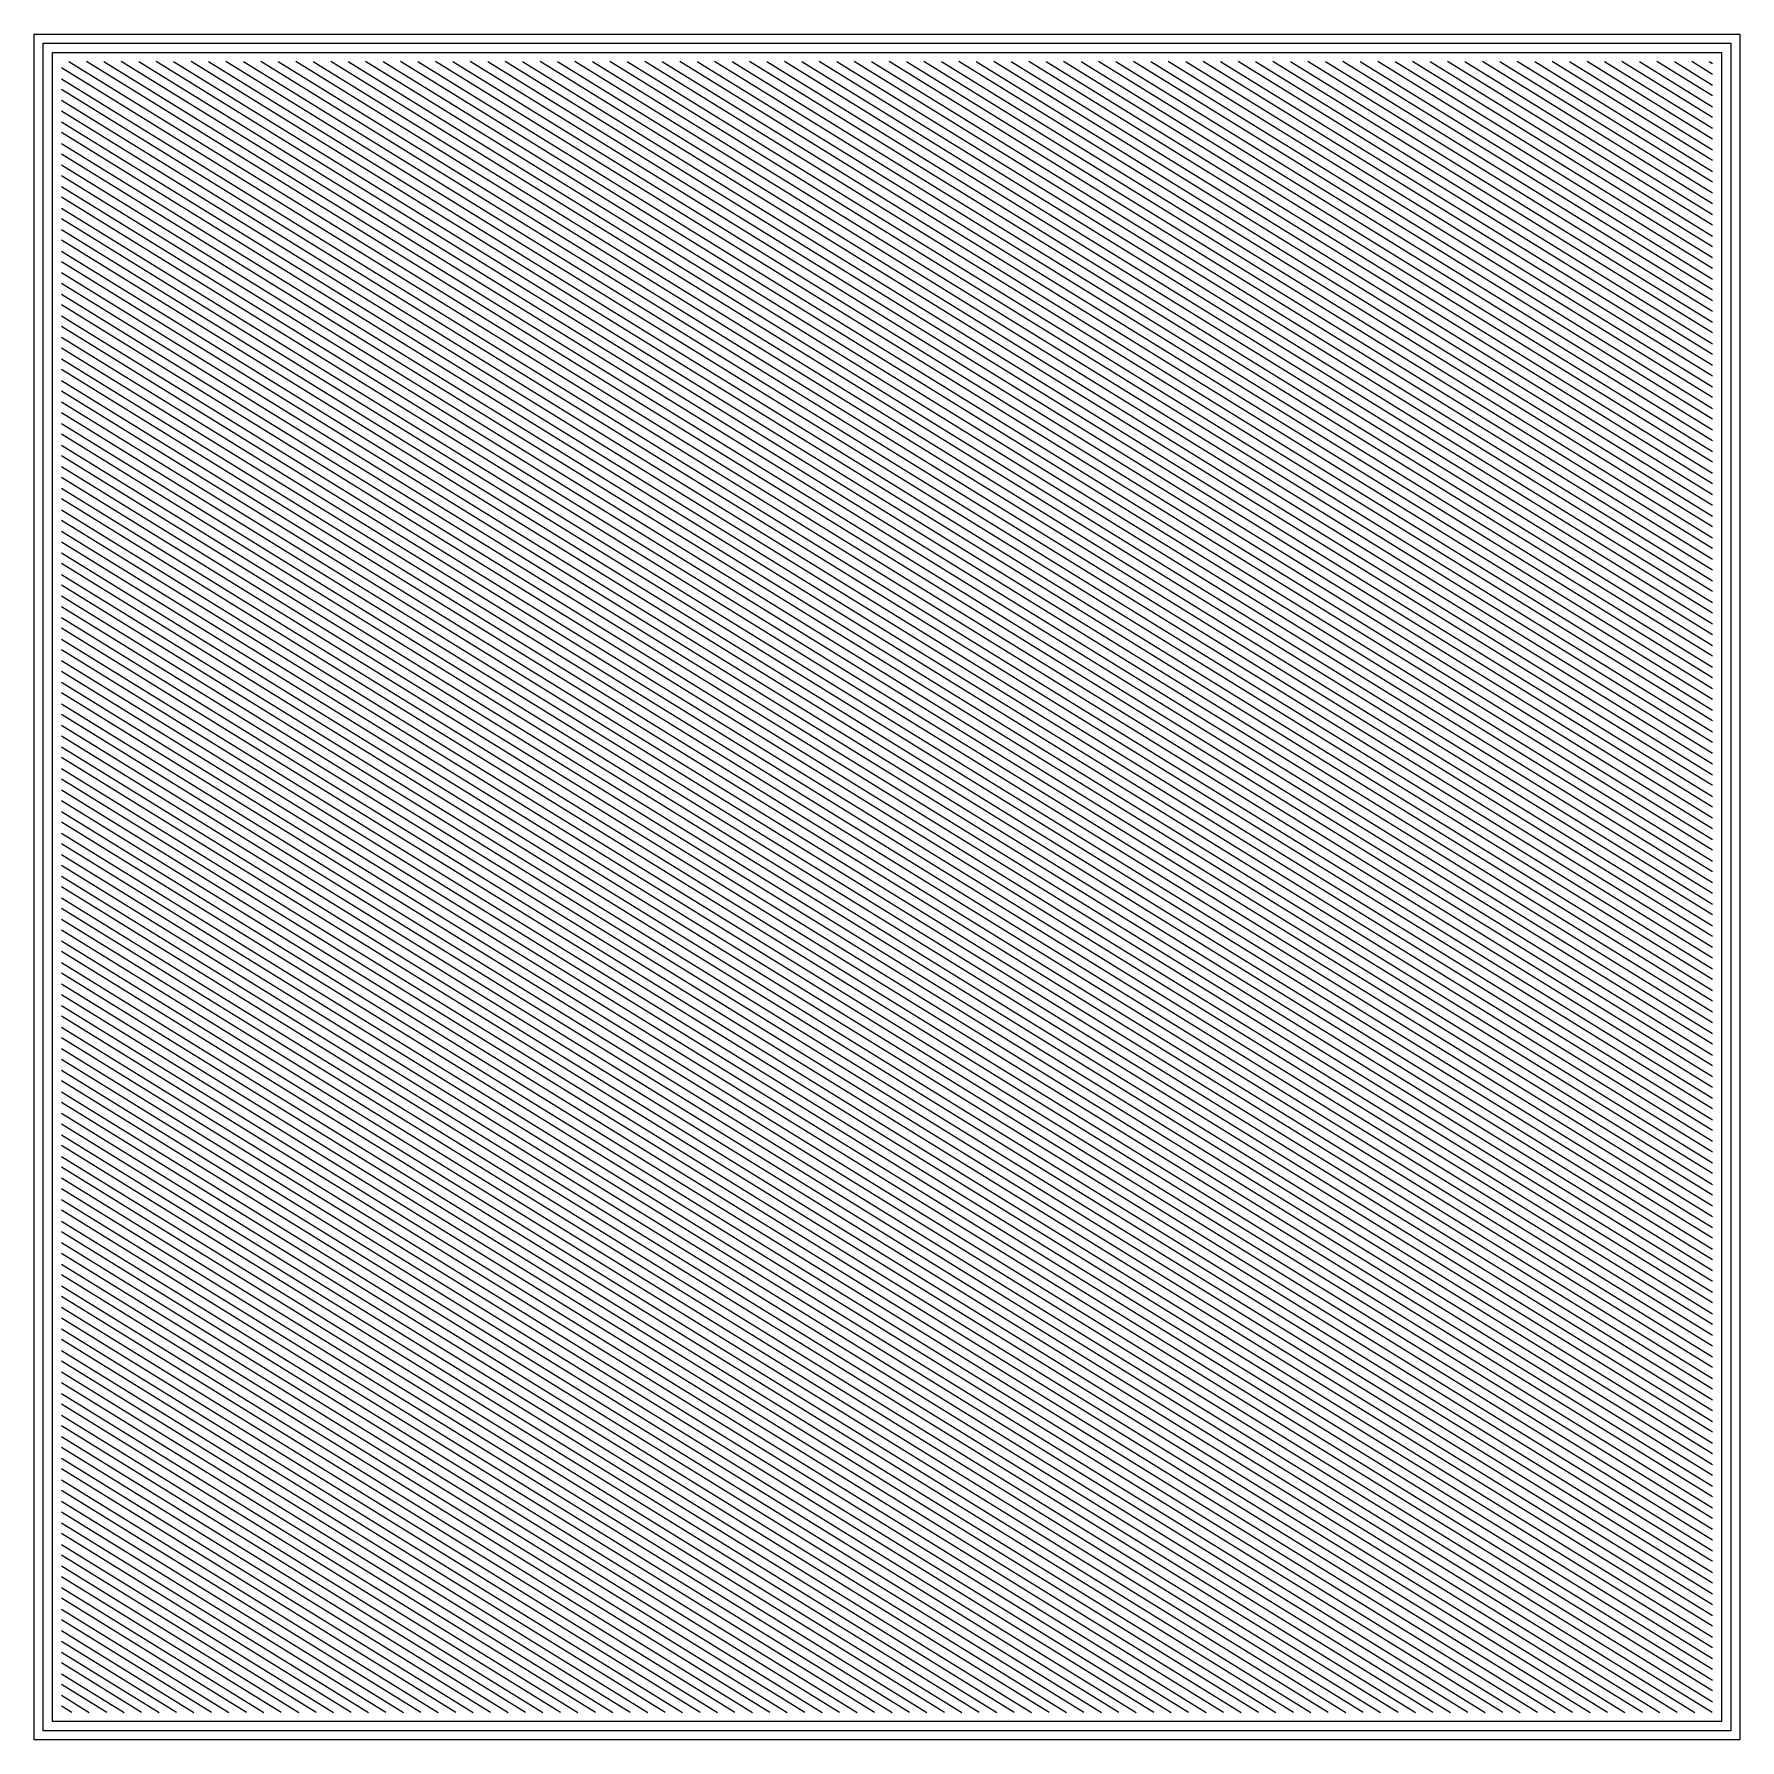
# Model space of a CAD drawing. Extents: x 0.1 to 14.9, y 0.1 to 14.9.
import ezdxf

# ---------------------------------------------------------------- set-up
doc = ezdxf.new("R2010")
doc.units = 0

msp = doc.modelspace()

# ---------------------------------------------------------------- linework, layer by layer
for p, q in [((0.059, 0.059), (0.059, 14.941)), ((0.059, 14.941), (14.941, 14.941)), ((14.941, 14.941), (14.941, 0.059)), ((0.139, 0.139), (0.139, 14.861)), ((0.139, 14.861), (14.861, 14.861)), ((0.219, 0.219), (0.219, 14.781)), ((0.219, 14.781), (14.781, 14.781)), ((14.781, 14.781), (14.781, 0.219)), ((14.861, 14.861), (14.861, 0.139)), ((14.701, 5.75145), (0.299, 14.64631)), ((0.36269, 14.701), (14.701, 5.84548)), ((14.701, 5.9395), (0.51494, 14.701)), ((0.66717, 14.701), (14.701, 6.03353)), ((14.701, 6.12756), (0.81943, 14.701)), ((0.97167, 14.701), (14.701, 6.22158)), ((14.701, 6.31561), (1.1239, 14.701)), ((1.27615, 14.701), (14.701, 6.40964)), ((14.701, 6.50367), (1.42839, 14.701)), ((1.58064, 14.701), (14.701, 6.5977)), ((14.701, 6.69172), (1.73287, 14.701)), ((1.88513, 14.701), (14.701, 6.78575)), ((14.701, 6.87978), (2.03737, 14.701)), ((2.18962, 14.701), (14.701, 6.97381)), ((14.701, 7.06783), (2.34186, 14.701)), ((2.4941, 14.701), (14.701, 7.16186)), ((14.701, 7.25589), (2.64634, 14.701)), ((2.7986, 14.701), (14.701, 7.34992)), ((14.701, 7.44395), (2.95084, 14.701)), ((3.10308, 14.701), (14.701, 7.53797)), ((14.701, 7.632), (3.25532, 14.701)), ((3.40757, 14.701), (14.701, 7.72603)), ((14.701, 7.82006), (3.55981, 14.701)), ((3.71206, 14.701), (14.701, 7.91408)), ((14.701, 8.00812), (3.8643, 14.701)), ((4.01655, 14.701), (14.701, 8.10214)), ((14.701, 8.19617), (4.16879, 14.701)), ((4.32104, 14.701), (14.701, 8.2902)), ((14.701, 8.38423), (4.47327, 14.701)), ((4.62553, 14.701), (14.701, 8.47825)), ((14.701, 8.57228), (4.77776, 14.701)), ((4.93002, 14.701), (14.701, 8.66631)), ((14.701, 8.76033), (5.08225, 14.701)), ((5.2345, 14.701), (14.701, 8.85437)), ((14.701, 8.94839), (5.38674, 14.701)), ((5.53898, 14.701), (14.701, 9.04242)), ((14.701, 9.13644), (5.69122, 14.701)), ((5.84347, 14.701), (14.701, 9.23047)), ((14.701, 9.3245), (5.99572, 14.701)), ((6.14796, 14.701), (14.701, 9.41853)), ((14.701, 9.51256), (6.30021, 14.701)), ((6.45244, 14.701), (14.701, 9.60659)), ((14.701, 9.70061), (6.60469, 14.701)), ((6.75694, 14.701), (14.701, 9.79464)), ((14.701, 9.88867), (6.90918, 14.701)), ((7.06142, 14.701), (14.701, 9.9827)), ((14.701, 10.07672), (7.21367, 14.701)), ((7.36591, 14.701), (14.701, 10.17076)), ((14.701, 10.26478), (7.51816, 14.701)), ((7.6704, 14.701), (14.701, 10.35881)), ((14.701, 10.45284), (7.82265, 14.701)), ((7.97489, 14.701), (14.701, 10.54687)), ((14.701, 10.64089), (8.12714, 14.701)), ((8.27938, 14.701), (14.701, 10.73492)), ((14.701, 10.82895), (8.43162, 14.701)), ((8.58387, 14.701), (14.701, 10.92298)), ((14.701, 11.01701), (8.73612, 14.701)), ((8.88836, 14.701), (14.701, 11.11103)), ((14.701, 11.20506), (9.0406, 14.701)), ((9.19284, 14.701), (14.701, 11.29908)), ((14.701, 11.39312), (9.34509, 14.701)), ((9.49733, 14.701), (14.701, 11.48714)), ((14.701, 11.58117), (9.64958, 14.701)), ((9.80181, 14.701), (14.701, 11.6752)), ((14.701, 11.76923), (9.95406, 14.701)), ((10.10631, 14.701), (14.701, 11.86325)), ((14.701, 11.95728), (10.25855, 14.701)), ((10.41079, 14.701), (14.701, 12.05131)), ((14.701, 12.14534), (10.56304, 14.701)), ((10.71528, 14.701), (14.701, 12.23937)), ((14.701, 12.33339), (10.86753, 14.701)), ((11.01977, 14.701), (14.701, 12.42742)), ((14.701, 12.52145), (11.17201, 14.701)), ((11.32426, 14.701), (14.701, 12.61548)), ((14.701, 12.70951), (11.47651, 14.701)), ((11.62874, 14.701), (14.701, 12.80353)), ((14.701, 12.89756), (11.78099, 14.701)), ((11.93324, 14.701), (14.701, 12.99159)), ((14.701, 13.08562), (12.08548, 14.701)), ((12.23772, 14.701), (14.701, 13.17964)), ((14.701, 13.27367), (12.38997, 14.701)), ((12.54221, 14.701), (14.701, 13.3677)), ((14.701, 13.46173), (12.69446, 14.701)), ((12.8467, 14.701), (14.701, 13.55576)), ((14.701, 13.64978), (12.99894, 14.701)), ((13.15119, 14.701), (14.701, 13.74381)), ((14.701, 13.83784), (13.30344, 14.701)), ((13.45568, 14.701), (14.701, 13.93187)), ((14.701, 14.02589), (13.60791, 14.701)), ((13.76017, 14.701), (14.701, 14.11992)), ((14.701, 14.21395), (13.9124, 14.701)), ((14.06466, 14.701), (14.701, 14.30798)), ((14.701, 14.402), (14.21689, 14.701)), ((14.36914, 14.701), (14.701, 14.49603)), ((14.701, 14.59006), (14.52138, 14.701)), ((14.67363, 14.701), (14.701, 14.68409)), ((0.299, 14.55227), (14.701, 5.65742)), ((14.701, 5.56339), (0.299, 14.45825)), ((0.299, 14.36421), (14.701, 5.46936)), ((14.701, 5.37534), (0.299, 14.2702)), ((0.299, 14.17616), (14.701, 5.28131)), ((14.701, 5.18728), (0.299, 14.08214)), ((0.299, 13.9881), (14.701, 5.09325)), ((14.701, 4.99922), (0.299, 13.89408)), ((0.299, 13.80005), (14.701, 4.9052)), ((14.701, 4.81117), (0.299, 13.70603)), ((0.299, 13.61199), (14.701, 4.71714)), ((14.701, 4.62311), (0.299, 13.51797)), ((0.299, 13.42394), (14.701, 4.52909)), ((14.701, 4.43505), (0.299, 13.32991)), ((0.299, 13.23588), (14.701, 4.34103)), ((14.701, 4.247), (0.299, 13.14185)), ((0.299, 13.04783), (14.701, 4.15298)), ((14.701, 4.05894), (0.299, 12.9538)), ((0.299, 12.85977), (14.701, 3.96492)), ((0.29899, 12.67172), (14.701, 3.77686)), ((14.701, 3.87088), (0.299, 12.76574)), ((14.701, 3.68283), (0.299, 12.57769)), ((0.299, 12.48367), (14.701, 3.58881)), ((14.701, 3.49477), (0.299, 12.38963)), ((0.299, 12.29561), (14.701, 3.40075)), ((14.701, 3.30672), (0.299, 12.20158)), ((0.299, 12.10755), (14.701, 3.2127)), ((14.701, 3.11867), (0.299, 12.01352)), ((0.299, 11.9195), (14.701, 3.02464)), ((14.701, 2.93062), (0.299, 11.82547)), ((0.299, 11.73144), (14.701, 2.83658)), ((14.701, 2.74256), (0.299, 11.63741)), ((0.299, 11.54338), (14.701, 2.64852)), ((14.701, 2.5545), (0.299, 11.44936)), ((0.299, 11.35533), (14.701, 2.46047)), ((14.701, 2.36645), (0.299, 11.2613)), ((0.299, 11.16727), (14.701, 2.27241)), ((14.701, 2.17839), (0.299, 11.07324)), ((0.299, 10.97922), (14.701, 2.08436)), ((14.701, 1.99034), (0.299, 10.88519)), ((0.299, 10.79116), (14.701, 1.8963)), ((14.701, 1.80228), (0.299, 10.69713)), ((0.299, 10.60311), (14.701, 1.70825)), ((14.701, 1.61422), (0.299, 10.50907)), ((0.299, 10.41505), (14.701, 1.52019)), ((14.701, 1.42617), (0.299, 10.32102)), ((0.29899, 10.227), (14.701, 1.33213)), ((14.701, 1.23811), (0.299, 10.13296)), ((0.299, 10.03894), (14.701, 1.14408)), ((14.701, 1.05005), (0.29899, 9.9449)), ((0.299, 9.85088), (14.701, 0.95602)), ((14.701, 0.862), (0.299, 9.75686)), ((0.299, 9.66283), (14.701, 0.76797)), ((14.701, 0.67394), (0.299, 9.5688)), ((0.299, 9.47477), (14.701, 0.57991)), ((14.701, 0.48589), (0.299, 9.38075)), ((0.299, 9.28672), (14.701, 0.39187)), ((14.69912, 0.299), (0.299, 9.19269)), ((0.299, 9.09866), (14.54688, 0.299)), ((14.39462, 0.299), (0.299, 9.00464)), ((0.299, 8.9106), (14.24239, 0.299)), ((14.09014, 0.299), (0.299, 8.81658)), ((0.299, 8.72255), (13.9379, 0.299)), ((13.78565, 0.299), (0.299, 8.62852)), ((0.299, 8.53449), (13.63342, 0.299)), ((13.48116, 0.299), (0.299, 8.44047)), ((0.299, 8.34643), (13.32892, 0.299)), ((13.17667, 0.299), (0.299, 8.25241)), ((0.299, 8.15838), (13.02444, 0.299)), ((12.87219, 0.299), (0.299, 8.06436)), ((0.299, 7.97032), (12.71995, 0.299)), ((12.56769, 0.299), (0.299, 7.8763)), ((0.299, 7.78227), (12.41545, 0.299)), ((12.26321, 0.299), (0.299, 7.68824)), ((0.299, 7.59421), (12.11097, 0.299)), ((11.95872, 0.299), (0.299, 7.50018)), ((0.299, 7.40616), (11.80648, 0.299)), ((11.65423, 0.299), (0.299, 7.31213)), ((0.299, 7.2181), (11.50199, 0.299)), ((11.34974, 0.299), (0.299, 7.12407)), ((0.299, 7.03005), (11.1975, 0.299)), ((11.04526, 0.299), (0.299, 6.93602)), ((0.299, 6.842), (10.89302, 0.299)), ((10.74078, 0.299), (0.299, 6.74796)), ((0.299, 6.65394), (10.58853, 0.299)), ((10.43629, 0.299), (0.299, 6.55991)), ((0.299, 6.46588), (10.28404, 0.299)), ((10.1318, 0.299), (0.299, 6.37185)), ((0.299, 6.27783), (9.97955, 0.299)), ((9.82731, 0.299), (0.299, 6.1838)), ((0.299, 6.08977), (9.67507, 0.299)), ((9.52282, 0.299), (0.299, 5.99574)), ((0.299, 5.90171), (9.37057, 0.299)), ((9.21833, 0.299), (0.299, 5.80768)), ((0.299, 5.71366), (9.06609, 0.299)), ((8.91385, 0.299), (0.299, 5.61963)), ((0.299, 5.5256), (8.7616, 0.299)), ((8.60935, 0.299), (0.299, 5.43157)), ((8.30487, 0.299), (0.29899, 5.24352)), ((0.299, 5.33755), (8.45711, 0.299)), ((0.299, 5.14949), (8.15262, 0.299)), ((8.00038, 0.299), (0.299, 5.05546)), ((0.299, 4.96144), (7.84813, 0.299)), ((7.69589, 0.299), (0.29899, 4.86741)), ((0.299, 4.77338), (7.54364, 0.299)), ((7.3914, 0.299), (0.299, 4.67935)), ((0.299, 4.58532), (7.23915, 0.299)), ((7.08692, 0.299), (0.299, 4.4913)), ((0.29899, 4.39727), (6.93467, 0.299)), ((6.78243, 0.299), (0.299, 4.30324)), ((0.299, 4.20921), (6.63017, 0.299)), ((6.47794, 0.299), (0.29899, 4.11519)), ((0.29899, 4.02116), (6.3257, 0.299)), ((6.17345, 0.299), (0.299, 3.92713)), ((0.299, 3.8331), (6.02121, 0.299)), ((5.86896, 0.299), (0.299, 3.73908)), ((0.299, 3.64505), (5.71672, 0.299)), ((5.56448, 0.299), (0.299, 3.55102)), ((0.299, 3.45699), (5.41223, 0.299)), ((5.25998, 0.299), (0.299, 3.36296)), ((0.299, 3.26894), (5.10775, 0.299)), ((4.9555, 0.299), (0.299, 3.17491)), ((0.299, 3.08088), (4.80325, 0.299)), ((4.65101, 0.299), (0.299, 2.98685)), ((0.299, 2.89282), (4.49876, 0.299)), ((4.34652, 0.299), (0.299, 2.7988)), ((0.299, 2.70477), (4.19428, 0.299)), ((4.04203, 0.299), (0.299, 2.61074)), ((0.299, 2.51671), (3.88979, 0.299)), ((3.73755, 0.299), (0.299, 2.42269)), ((0.299, 2.32865), (3.5853, 0.299)), ((3.43305, 0.299), (0.299, 2.23463)), ((0.299, 2.1406), (3.28081, 0.299)), ((3.12857, 0.299), (0.299, 2.04657)), ((0.299, 1.95254), (2.97632, 0.299)), ((2.82408, 0.299), (0.299, 1.85851)), ((0.299, 1.76449), (2.67184, 0.299)), ((2.51959, 0.299), (0.299, 1.67046)), ((0.299, 1.57644), (2.36736, 0.299)), ((2.2151, 0.299), (0.299, 1.4824)), ((0.299, 1.38838), (2.06286, 0.299)), ((1.91062, 0.299), (0.299, 1.29435)), ((0.299, 1.20033), (1.75838, 0.299)), ((1.60613, 0.299), (0.299, 1.1063)), ((0.299, 1.01227), (1.45389, 0.299)), ((1.30164, 0.299), (0.299, 0.91824)), ((0.299, 0.82421), (1.1494, 0.299)), ((0.99715, 0.299), (0.299, 0.73018)), ((0.299, 0.63616), (0.84491, 0.299)), ((0.69266, 0.299), (0.299, 0.54212)), ((0.299, 0.4481), (0.54042, 0.299)), ((0.38818, 0.299), (0.299, 0.35407)), ((14.781, 0.219), (0.219, 0.219)), ((14.781, 0.219), (14.781, 0.219)), ((14.941, 0.059), (0.059, 0.059)), ((14.861, 0.139), (0.139, 0.139)), ((14.861, 0.139), (14.861, 0.139)), ((14.941, 0.059), (14.941, 0.059))]:
    msp.add_line(p, q)

doc.saveas('drawing.dxf')
